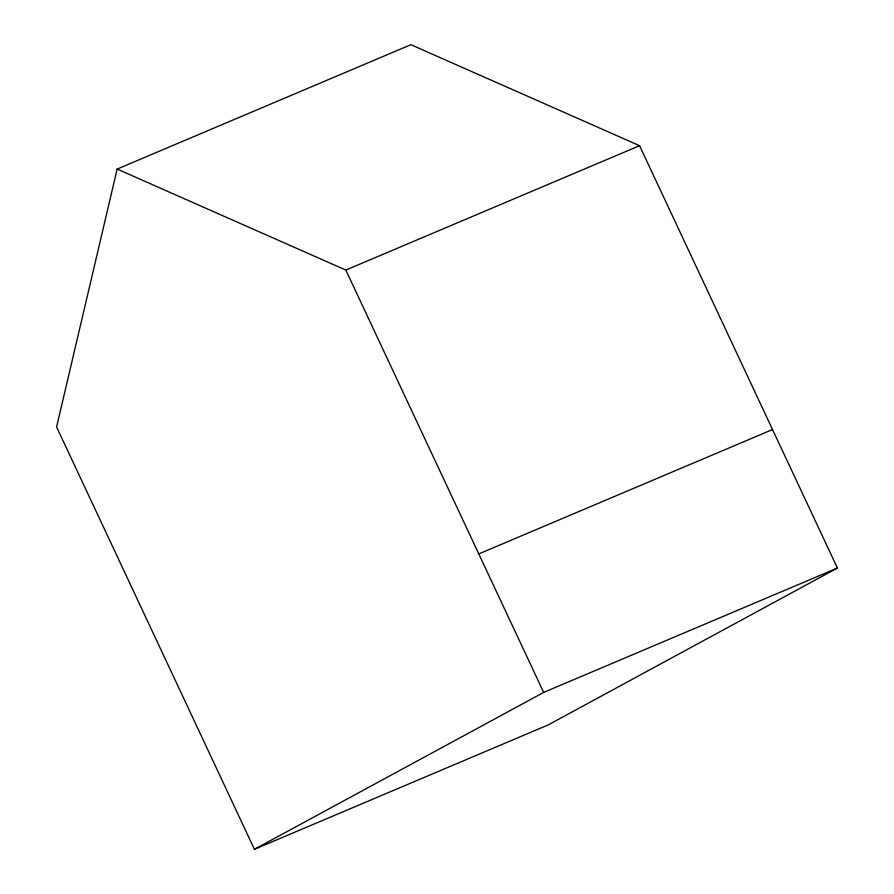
<?xml version="1.0" encoding="UTF-8"?>
<svg xmlns="http://www.w3.org/2000/svg" width="894" height="894" viewBox="0 0 894 894"><rect width="100%" height="100%" fill="white"/><g stroke="black" fill="none" stroke-linecap="round" stroke-linejoin="round"><path stroke-width="1.34" d="M117.148 169.067L56.59 426.952L254.421 849.3L548.178 724.933L837.41 568.036L639.579 145.7L410.894 44.7L117.148 169.067L345.822 270.066L543.664 692.403L254.421 849.3M345.822 270.066L639.579 145.7M478.793 553.911L772.539 429.556M543.664 692.403L837.41 568.036"/></g></svg>
